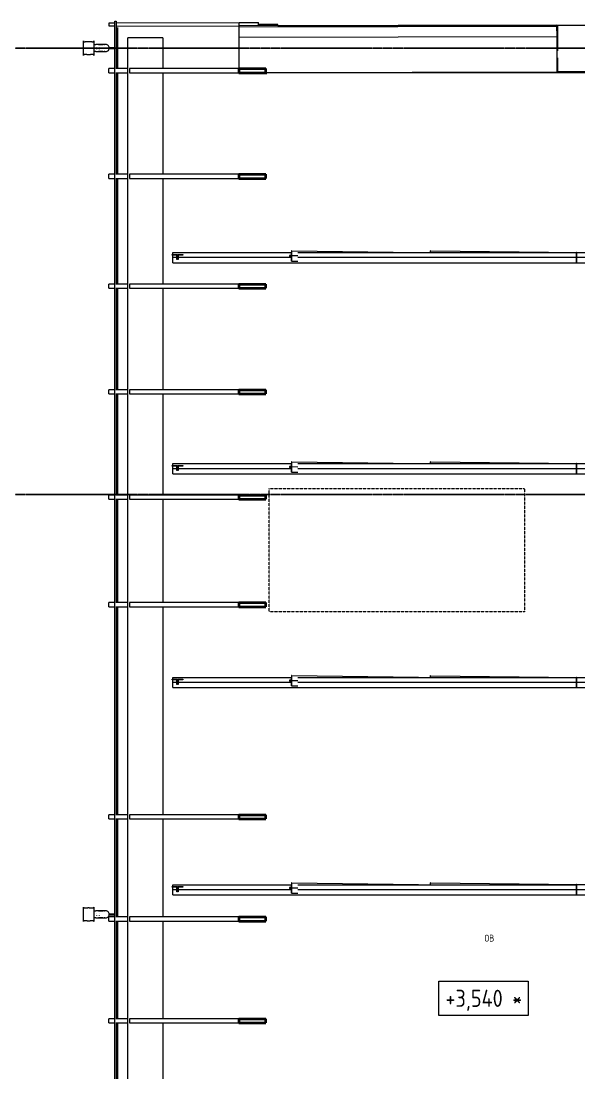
# Model space of a CAD drawing. Header units: millimetres. Extents: x -33838 to 476301, y -41806 to 120107.
# Drawn here: x 434233 to 442361, y 100754 to 116081 of the extents above; entities that cross this region are included whole.
import ezdxf

# ---------------------------------------------------------------- set-up
doc = ezdxf.new("R2010")
doc.units = ezdxf.units.MM
doc.linetypes.add('ADSK_Линия сетки', pattern=[25, 20, -2.5, 0, -2.5])
doc.linetypes.add('ADSK_Штриховая_ш3 п1_5', pattern=[4.5, 3, -1.5])
for name, color, linetype, lineweight in [('0_АР', 8, 'Continuous', 20), ('Аннотация', 7, 'Continuous', 9), ('Каркас', 7, 'Continuous', 18), ('Несущие колонны', 7, 'Continuous', 18)]:
    doc.layers.add(name, color=color, linetype=linetype, lineweight=lineweight)
doc.layers.add('Обобщенные модели', color=5, linetype='Continuous', lineweight=18, true_color=0x0000ff)
doc.styles.add('GOST Common_1', font='GOST Common_0.ttf', dxfattribs={"width": 0.9, "height": 200})
doc.styles.add('GOST Common_3', font='GOST Common_0.ttf', dxfattribs={"width": 0.9, "height": 100})

# ---------------------------------------------------------------- blocks, each defined once
blk = doc.blocks.new('Водосток - Тип 1 _карниз больше 490мм_-5200760-План чердака копия 2')
at = {"layer": 'Обобщенные модели'}
for p, q in [((19, 485), (125, 485)), ((125, 485), (231, 485)), ((125, 335), (19, 335)), ((231, 335), (125, 335)), ((75, 306), (75, 264)), ((75, 306), (75, 264)), ((75, 306), (75, 264)), ((175, 264), (175, 306)), ((175, 264), (175, 306)), ((175, 264), (175, 306)), ((120, 109), (120, 30)), ((130, 30), (130, 109))]:
    blk.add_line(p, q, dxfattribs=at)
at = {"layer": 'Обобщенные модели', "flags": 128}
for points in [[(75, 306), (75, 312), (75, 318), (75, 323), (75, 328), (75, 334), (75, 335)], [(175, 335), (175, 331), (175, 325), (175, 320), (175, 314), (175, 309), (175, 306)], [(75, 202), (75, 205), (75, 210), (75, 214), (75, 219), (75, 224), (75, 229), (75, 234), (75, 239), (75, 245), (75, 250), (75, 256), (75, 261), (75, 264)], [(75, 264), (75, 258), (75, 252), (75, 247), (75, 242), (75, 236), (75, 231), (75, 226), (75, 221), (75, 216), (75, 212), (75, 207), (75, 203), (75, 199), (75, 195), (75, 191), (75, 188), (75, 184), (75, 181), (75, 178), (75, 175), (75, 173), (75, 171), (75, 168), (75, 167), (75, 165), (75, 164), (75, 162), (75, 161), (75, 161), (75, 160), (75, 160), (75, 160)], [(75, 173), (75, 174), (75, 177), (75, 180), (75, 183)], [(175, 264), (175, 258), (175, 252), (175, 247), (175, 242), (175, 236), (175, 231), (175, 226), (175, 221), (175, 216), (175, 212), (175, 207), (175, 203), (175, 199), (175, 197)], [(175, 160), (175, 160), (175, 160), (175, 161), (175, 162), (175, 163), (175, 164), (175, 166), (175, 168), (175, 170), (175, 172), (175, 174), (175, 177), (175, 180), (175, 183), (175, 186), (175, 190), (175, 193), (175, 197), (175, 201), (175, 205), (175, 210), (175, 214), (175, 219), (175, 224), (175, 229), (175, 234), (175, 239), (175, 245), (175, 250), (175, 256), (175, 261), (175, 264)], [(175, 177), (175, 175), (175, 173)]]:
    blk.add_lwpolyline(points, dxfattribs=at)
at = {"layer": 'Обобщенные модели'}
for start, end in [(164.8376, 270), (270, 14.9145)]:
    blk.add_arc((125, 160), 52, start, end, dxfattribs=at)
for centre, start_param, end_param in [((125, 306), 4.421491, 4.479688), ((125, 306), 4.421491, 4.479688), ((125, 264), 4.421491, 4.479688), ((125, 264), 4.421491, 4.479688), ((125, 306), 4.94509, 5.003287), ((125, 306), 4.94509, 5.003287), ((125, 264), 4.94509, 5.003287), ((125, 264), 4.94509, 5.003287), ((125, 306), 5.952434, 6.021386), ((125, 306), 5.952434, 6.021386), ((125, 264), 5.950351, 6.021386), ((125, 264), 5.950351, 6.021386)]:
    blk.add_ellipse(centre, major_axis=(50, 0), ratio=0.309017, start_param=start_param, end_param=end_param, dxfattribs=at)
for points in [[(19, 335), (21, 335), (25, 336), (29, 339), (31, 342), (32, 345), (32, 347), (32, 349), (32, 352), (32, 354), (32, 356), (32, 359), (32, 361), (31, 364), (31, 367), (31, 370), (30, 373), (30, 376), (29, 379), (29, 382), (29, 386), (28, 390), (28, 396), (27, 405), (27, 415), (28, 424), (28, 430), (29, 434), (29, 438), (29, 441), (30, 444), (30, 447), (31, 450), (31, 453), (31, 456), (32, 459), (32, 461), (32, 464), (32, 466), (32, 468), (32, 471), (32, 473), (32, 475), (31, 478), (29, 481), (25, 484), (21, 485), (19, 485)], [(231, 485), (229, 485), (225, 484), (221, 481), (219, 478), (218, 475), (218, 473), (218, 471), (218, 468), (218, 466), (218, 464), (218, 461), (218, 459), (219, 456), (219, 453), (219, 450), (220, 447), (220, 444), (221, 441), (221, 438), (221, 434), (222, 430), (222, 424), (223, 415), (223, 405), (222, 396), (222, 390), (221, 386), (221, 382), (221, 379), (220, 376), (220, 373), (219, 370), (219, 367), (219, 364), (218, 361), (218, 359), (218, 356), (218, 354), (218, 352), (218, 349), (218, 347), (218, 345), (219, 342), (221, 339), (225, 336), (229, 335), (231, 335)]]:
    blk.add_open_spline(points, degree=3, knots=[-1, -1, -1, -1, -0.941176, -0.882353, -0.852941, -0.823529, -0.808824, -0.794118, -0.779412, -0.764706, -0.75, -0.735294, -0.720588, -0.705882, -0.691176, -0.676471, -0.661765, -0.647059, -0.632353, -0.617647, -0.602941, -0.588235, -0.558824, -0.529412, -0.470588, -0.441176, -0.411765, -0.397059, -0.382353, -0.367647, -0.352941, -0.338235, -0.323529, -0.308824, -0.294118, -0.279412, -0.264706, -0.25, -0.235294, -0.220588, -0.205882, -0.191176, -0.176471, -0.147059, -0.117647, -0.058824, 0, 0, 0, 0], dxfattribs=at)
blk = doc.blocks.new('Водосток - Тип 1 _карниз больше 490мм_-5200806-План чердака копия 2')
at = {"layer": 'Обобщенные модели'}
for p, q in [((19, 485), (125, 485)), ((125, 485), (231, 485)), ((125, 335), (19, 335)), ((231, 335), (125, 335)), ((75, 306), (75, 264)), ((75, 306), (75, 264)), ((75, 306), (75, 264)), ((175, 264), (175, 306)), ((175, 264), (175, 306)), ((175, 264), (175, 306)), ((120, 109), (120, 30)), ((130, 30), (130, 109))]:
    blk.add_line(p, q, dxfattribs=at)
at = {"layer": 'Обобщенные модели', "flags": 128}
for points in [[(75, 306), (75, 312), (75, 318), (75, 323), (75, 328), (75, 334), (75, 335)], [(175, 335), (175, 331), (175, 325), (175, 320), (175, 314), (175, 309), (175, 306)], [(75, 202), (75, 205), (75, 210), (75, 214), (75, 219), (75, 224), (75, 229), (75, 234), (75, 239), (75, 245), (75, 250), (75, 256), (75, 261), (75, 264)], [(75, 264), (75, 258), (75, 252), (75, 247), (75, 242), (75, 236), (75, 231), (75, 226), (75, 221), (75, 216), (75, 212), (75, 207), (75, 203), (75, 199), (75, 195), (75, 191), (75, 188), (75, 184), (75, 181), (75, 178), (75, 175), (75, 173), (75, 171), (75, 168), (75, 167), (75, 165), (75, 164), (75, 162), (75, 161), (75, 161), (75, 160), (75, 160), (75, 160)], [(75, 173), (75, 174), (75, 177), (75, 180), (75, 183)], [(175, 264), (175, 258), (175, 252), (175, 247), (175, 242), (175, 236), (175, 231), (175, 226), (175, 221), (175, 216), (175, 212), (175, 207), (175, 203), (175, 199), (175, 197)], [(175, 160), (175, 160), (175, 160), (175, 161), (175, 162), (175, 163), (175, 164), (175, 166), (175, 168), (175, 170), (175, 172), (175, 174), (175, 177), (175, 180), (175, 183), (175, 186), (175, 190), (175, 193), (175, 197), (175, 201), (175, 205), (175, 210), (175, 214), (175, 219), (175, 224), (175, 229), (175, 234), (175, 239), (175, 245), (175, 250), (175, 256), (175, 261), (175, 264)], [(175, 177), (175, 175), (175, 173)]]:
    blk.add_lwpolyline(points, dxfattribs=at)
at = {"layer": 'Обобщенные модели'}
for radius, start, end in [(52, 164.8376, 270), (52, 270, 14.9145), (50, 244.2857, 244.565)]:
    blk.add_arc((125, 160), radius, start, end, dxfattribs=at)
for centre, start_param, end_param in [((125, 306), 4.421491, 4.479688), ((125, 306), 4.421491, 4.479688), ((125, 264), 4.421491, 4.479688), ((125, 264), 4.421491, 4.479688), ((125, 306), 4.94509, 5.003287), ((125, 306), 4.94509, 5.003287), ((125, 264), 4.94509, 5.003287), ((125, 264), 4.94509, 5.003287), ((125, 306), 5.952434, 6.021386), ((125, 306), 5.952434, 6.021386), ((125, 264), 5.950351, 6.021386), ((125, 264), 5.950351, 6.021386)]:
    blk.add_ellipse(centre, major_axis=(50, 0), ratio=0.309017, start_param=start_param, end_param=end_param, dxfattribs=at)
for points in [[(19, 335), (21, 335), (25, 336), (29, 339), (31, 342), (32, 345), (32, 347), (32, 349), (32, 352), (32, 354), (32, 356), (32, 359), (32, 361), (31, 364), (31, 367), (31, 370), (30, 373), (30, 376), (29, 379), (29, 382), (29, 386), (28, 390), (28, 396), (27, 405), (27, 415), (28, 424), (28, 430), (29, 434), (29, 438), (29, 441), (30, 444), (30, 447), (31, 450), (31, 453), (31, 456), (32, 459), (32, 461), (32, 464), (32, 466), (32, 468), (32, 471), (32, 473), (32, 475), (31, 478), (29, 481), (25, 484), (21, 485), (19, 485)], [(231, 485), (229, 485), (225, 484), (221, 481), (219, 478), (218, 475), (218, 473), (218, 471), (218, 468), (218, 466), (218, 464), (218, 461), (218, 459), (219, 456), (219, 453), (219, 450), (220, 447), (220, 444), (221, 441), (221, 438), (221, 434), (222, 430), (222, 424), (223, 415), (223, 405), (222, 396), (222, 390), (221, 386), (221, 382), (221, 379), (220, 376), (220, 373), (219, 370), (219, 367), (219, 364), (218, 361), (218, 359), (218, 356), (218, 354), (218, 352), (218, 349), (218, 347), (218, 345), (219, 342), (221, 339), (225, 336), (229, 335), (231, 335)]]:
    blk.add_open_spline(points, degree=3, knots=[-1, -1, -1, -1, -0.941176, -0.882353, -0.852941, -0.823529, -0.808824, -0.794118, -0.779412, -0.764706, -0.75, -0.735294, -0.720588, -0.705882, -0.691176, -0.676471, -0.661765, -0.647059, -0.632353, -0.617647, -0.602941, -0.588235, -0.558824, -0.529412, -0.470588, -0.441176, -0.411765, -0.397059, -0.382353, -0.367647, -0.352941, -0.338235, -0.323529, -0.308824, -0.294118, -0.279412, -0.264706, -0.25, -0.235294, -0.220588, -0.205882, -0.191176, -0.176471, -0.147059, -0.117647, -0.058824, 0, 0, 0, 0], dxfattribs=at)
blk = doc.blocks.new('LL-Двойной уголок - 2L75X75X8-2260356-План чердака копия 2')
at = {"layer": 'Каркас'}
for p, q in [((24414, 40070), (24412, 40070)), ((24412, 40070), (24412, 40003)), ((24414, 39995), (24414, 40070)), ((24414, 40070), (26210, 40070)), ((26220, 40070), (30092, 40070)), ((24412, 39995), (24414, 39995)), ((24414, 39995), (24412, 39995)), ((24412, 39987), (24412, 39920)), ((24412, 39920), (24414, 39920)), ((26210, 39995), (24414, 39995)), ((24414, 39920), (24414, 39995)), ((26210, 39995), (24414, 39995)), ((24414, 39920), (30092, 39920)), ((30092, 39995), (26222, 39995)), ((30092, 39995), (26222, 39995)), ((30092, 39948), (30092, 39920))]:
    blk.add_line(p, q, dxfattribs=at)
blk = doc.blocks.new('LL-Двойной уголок - 2L75X75X8-2259724-План чердака копия 2')
at = {"layer": 'Каркас'}
for p, q in [((18528, 40041), (18528, 40070)), ((18528, 40070), (20257, 40070)), ((18528, 39995), (18528, 40033)), ((20351, 40070), (24408, 40070)), ((24411, 40070), (24408, 40070)), ((24408, 40070), (24408, 39995)), ((24411, 40003), (24411, 40070)), ((18586, 39995), (18528, 39995)), ((18528, 39920), (18528, 39995)), ((18586, 39995), (18528, 39995)), ((18528, 39920), (24408, 39920)), ((18602, 39995), (18594, 39995)), ((18602, 39995), (18594, 39995)), ((20256, 39995), (18610, 39995)), ((20256, 39995), (18610, 39995)), ((24408, 39995), (20350, 39995)), ((24408, 39995), (20350, 39995)), ((24408, 39995), (24412, 39995)), ((24408, 39995), (24408, 39920)), ((24412, 39995), (24408, 39995)), ((24408, 39920), (24411, 39920)), ((24411, 39920), (24411, 39987))]:
    blk.add_line(p, q, dxfattribs=at)
blk = doc.blocks.new('LL-Двойной уголок - 2L75X75X8-2357592-План чердака копия 2')
at = {"layer": 'Каркас'}
for p, q in [((22279, 40095), (22278, 40070)), ((22283, 40094), (22279, 40095)), ((22283, 40070), (22283, 40094)), ((22283, 40094), (24435, 40070))]:
    blk.add_line(p, q, dxfattribs=at)
blk = doc.blocks.new('Двойной уголок _ГОСТ 8509-93_-Колонна - LL 75x8x8-2260355-План чердака копия 2')
at = {"layer": 'Несущие колонны'}
for p, q in [((-79, 21.5), (-4, 21.5)), ((-79, 13.5), (-79, 21.5)), ((-12, 13.5), (-79, 13.5)), ((-12, -53.5), (-12, 13.5)), ((-4, 21.5), (-4, -53.5)), ((4, 21.5), (79, 21.5)), ((4, -53.5), (4, 21.5)), ((12, 13.5), (12, -53.5)), ((79, 13.5), (12, 13.5)), ((79, 21.5), (79, 13.5)), ((-4, -53.5), (-12, -53.5)), ((12, -53.5), (4, -53.5))]:
    blk.add_line(p, q, dxfattribs=at)
blk = doc.blocks.new('LL-Двойной уголок - 2L75X75X8-2357601-План чердака копия 2')
at = {"layer": 'Каркас'}
for p, q in [((20257, 40028), (20231, 40028)), ((20231, 40028), (20231, 40020)), ((20231, 40020), (20260, 40020)), ((20260, 40020), (20231, 40020)), ((20231, 40020), (20231, 40012)), ((20231, 40012), (20257, 40012)), ((20257, 40012), (20256, 39945)), ((20258, 40095), (20257, 40028)), ((20261, 40095), (20258, 40095)), ((20259, 39945), (20260, 40020)), ((20260, 40020), (20261, 40095)), ((20350, 40019), (20260, 40020)), ((20350, 40019), (20260, 40020)), ((20261, 40095), (22108, 40072)), ((20256, 39945), (20259, 39945)), ((20259, 39945), (20350, 39944))]:
    blk.add_line(p, q, dxfattribs=at)
blk = doc.blocks.new('LL-Двойной уголок - 2L75X75X8-V1-План чердака копия 2')
at = {"layer": 'Каркас'}
for p, q in [((24414, 36995), (24412, 36995)), ((24412, 36995), (24412, 36928)), ((24414, 36920), (24414, 36995)), ((24414, 36995), (26210, 36995)), ((26220, 36995), (30092, 36995)), ((30092, 36995), (30092, 36920)), ((24412, 36920), (24414, 36920)), ((24414, 36920), (24412, 36920)), ((24412, 36912), (24412, 36845)), ((24412, 36845), (24414, 36845)), ((26210, 36920), (24414, 36920)), ((24414, 36845), (24414, 36920)), ((26210, 36920), (24414, 36920)), ((24414, 36845), (30092, 36845)), ((30092, 36920), (26222, 36920)), ((30092, 36920), (26222, 36920)), ((30092, 36920), (30092, 36845))]:
    blk.add_line(p, q, dxfattribs=at)
blk = doc.blocks.new('LL-Двойной уголок - 2L75X75X8-V3-План чердака копия 2')
at = {"layer": 'Каркас'}
for p, q in [((18528, 33851), (18528, 33880)), ((18528, 33880), (20257, 33880)), ((20351, 33880), (24408, 33880)), ((24411, 33880), (24408, 33880)), ((24408, 33880), (24408, 33805)), ((24411, 33813), (24411, 33880)), ((18528, 33805), (18528, 33843)), ((18586, 33805), (18528, 33805)), ((18528, 33730), (18528, 33805)), ((18586, 33805), (18528, 33805)), ((18528, 33730), (24408, 33730)), ((18602, 33805), (18594, 33805)), ((18602, 33805), (18594, 33805)), ((20256, 33805), (18610, 33805)), ((20256, 33805), (18610, 33805)), ((24408, 33805), (20350, 33805)), ((24408, 33805), (20350, 33805)), ((24408, 33805), (24412, 33805)), ((24408, 33805), (24408, 33730)), ((24412, 33805), (24408, 33805)), ((24408, 33730), (24411, 33730)), ((24411, 33730), (24411, 33797))]:
    blk.add_line(p, q, dxfattribs=at)
blk = doc.blocks.new('LL-Двойной уголок - 2L75X75X8-V5-План чердака копия 2')
at = {"layer": 'Каркас'}
for p, q in [((18528, 30831), (18528, 30859)), ((18528, 30859), (20257, 30859)), ((18528, 30784), (18528, 30823)), ((20351, 30859), (24408, 30859)), ((24411, 30859), (24408, 30859)), ((24408, 30859), (24408, 30784)), ((24411, 30792), (24411, 30859)), ((18586, 30784), (18528, 30784)), ((18528, 30709), (18528, 30784)), ((18586, 30784), (18528, 30784)), ((18528, 30709), (24408, 30709)), ((18602, 30784), (18594, 30784)), ((18602, 30784), (18594, 30784)), ((20256, 30784), (18610, 30784)), ((20256, 30784), (18610, 30784)), ((24408, 30784), (20350, 30784)), ((24408, 30784), (20350, 30784)), ((24408, 30784), (24412, 30784)), ((24408, 30784), (24408, 30709)), ((24412, 30784), (24408, 30784)), ((24408, 30709), (24411, 30709)), ((24411, 30709), (24411, 30776))]:
    blk.add_line(p, q, dxfattribs=at)
blk = doc.blocks.new('Высотные отметки - Рамка-12095-План чердака копия 2')
at = {"layer": 'Аннотация'}
for p, q in [((-6.5, 0), (-6.5, 5)), ((-6.5, 5), (6.5, 5)), ((6.5, 5), (6.5, 0)), ((6.5, 0), (-6.5, 0))]:
    blk.add_line(p, q, dxfattribs=at)

msp = doc.modelspace()

# ---------------------------------------------------------------- linework, layer by layer
at = {"linetype": 'ADSK_Линия сетки'}
for p, q in [((407800.22514, 115683.45535), (473919.80656, 115683.45535)), ((407800.22514, 109183.45535), (473919.80656, 109183.45535))]:
    msp.add_line(p, q, dxfattribs=at)
at = {"layer": '0_АР'}
for p, q in [((435517.40738, 116055.66743), (435597.35054, 116055.83838)), ((435517.5143, 116005.66755), (435517.40738, 116055.66743)), ((435597.35054, 93420.9803), (435597.35054, 116080.85982)), ((435597.35054, 116080.85982), (435617.35054, 116080.85982)), ((435617.35054, 116080.85982), (435617.35054, 115387.33356)), ((435617.35054, 116055.88115), (437411.30742, 116059.71727)), ((437974.62263, 116011.92168), (446630.53706, 116030.43113)), ((435597.35054, 116005.83826), (435517.5143, 116005.66755)), ((435617.35054, 116005.88103), (437411.28604, 116009.71711)), ((435637.35054, 115985.92375), (435637.35054, 115387.33356)), ((442041.0207, 115999.6171), (437411.28604, 115989.71706)), ((442040.97793, 116019.61705), (442555.0554, 116020.71633)), ((442041.0207, 115999.6171), (442041.0207, 115999.6171)), ((442046.75116, 116019.62939), (442047.11468, 115849.62978)), ((435819.46939, 115836.31285), (435787.35054, 115836.24416)), ((435787.35054, 93016.90653), (435787.35054, 115836.24416)), ((436297.35054, 115837.33473), (435819.46939, 115836.31285)), ((436297.35054, 115837.33473), (436297.35054, 115387.33356)), ((442041.34145, 115849.61744), (437411.28604, 115839.71672)), ((437411.28604, 115329.71555), (437411.28604, 115839.71672)), ((442042.43201, 115339.6186), (442041.34145, 115849.61744)), ((442047.11468, 115849.62978), (442047.55304, 115644.63025)), ((442047.76688, 115544.63048), (442048.20524, 115339.63095)), ((435510.36047, 115327.33356), (435510.36047, 115387.33356)), ((435597.35054, 115387.33356), (435510.36047, 115387.33356)), ((435510.36047, 115327.33356), (435597.35054, 115327.33356)), ((435787.35054, 115387.33356), (435613.19387, 115387.33356)), ((435613.19387, 115327.33356), (435787.35054, 115327.33356)), ((435617.35054, 115327.33356), (435617.35054, 113847.33356)), ((435637.35054, 115327.33356), (435637.35054, 113847.33356)), ((435811.7264, 115387.33356), (435811.7264, 115327.33356)), ((437405.44193, 115387.33356), (435811.7264, 115387.33356)), ((435811.7264, 115327.33356), (437405.44193, 115327.33356)), ((436297.35054, 115327.33356), (436297.35054, 113847.33356)), ((437411.28604, 115329.71555), (437417.50101, 115329.72884)), ((437417.50101, 115329.72884), (437812.15945, 115330.57277)), ((437417.50101, 115329.72884), (437812.15945, 115330.57277)), ((437812.15945, 115330.57277), (442042.43201, 115339.6186)), ((446848.40853, 115327.33356), (437812.15945, 115327.33356)), ((442556.50948, 115340.71789), (442048.20524, 115339.63095)), ((435510.36047, 113787.33356), (435510.36047, 113847.33356)), ((435597.35054, 113847.33356), (435510.36047, 113847.33356)), ((435510.36047, 113787.33356), (435597.35054, 113787.33356)), ((435787.35054, 113847.33356), (435613.19387, 113847.33356)), ((435613.19387, 113787.33356), (435787.35054, 113787.33356)), ((435617.35054, 113787.33356), (435617.35054, 112247.33356)), ((435637.35054, 113787.33356), (435637.35054, 112247.33356)), ((435811.7264, 113847.33356), (435811.7264, 113787.33356)), ((437405.44193, 113847.33356), (435811.7264, 113847.33356)), ((435811.7264, 113787.33356), (437405.44193, 113787.33356)), ((436297.35054, 113787.33356), (436297.35054, 112247.33356)), ((435510.36047, 112187.33356), (435510.36047, 112247.33356)), ((435597.35054, 112247.33356), (435510.36047, 112247.33356)), ((435787.35054, 112247.33356), (435613.19387, 112247.33356)), ((435811.7264, 112247.33356), (435811.7264, 112187.33356)), ((437405.44193, 112247.33356), (435811.7264, 112247.33356)), ((435510.36047, 112187.33356), (435597.35054, 112187.33356)), ((435613.19387, 112187.33356), (435787.35054, 112187.33356)), ((435617.35054, 112187.33356), (435617.35054, 110707.33356)), ((435637.35054, 112187.33356), (435637.35054, 110707.33356)), ((435811.7264, 112187.33356), (437405.44193, 112187.33356)), ((436297.35054, 112187.33356), (436297.35054, 110707.33356)), ((435510.36047, 110647.33356), (435510.36047, 110707.33356)), ((435597.35054, 110707.33356), (435510.36047, 110707.33356)), ((435787.35054, 110707.33356), (435613.19387, 110707.33356)), ((435811.7264, 110707.33356), (435811.7264, 110647.33356)), ((437405.44193, 110707.33356), (435811.7264, 110707.33356)), ((435510.36047, 110647.33356), (435597.35054, 110647.33356)), ((435613.19387, 110647.33356), (435787.35054, 110647.33356)), ((435617.35054, 110647.33356), (435617.35054, 109172.33356)), ((435637.35054, 110647.33356), (435637.35054, 109172.33356)), ((435811.7264, 110647.33356), (437405.44193, 110647.33356)), ((436297.35054, 110647.33356), (436297.35054, 109172.33356)), ((435510.36047, 109112.33356), (435510.36047, 109172.33356)), ((435597.35054, 109172.33356), (435510.36047, 109172.33356)), ((435787.35054, 109172.33356), (435613.19387, 109172.33356)), ((435811.7264, 109172.33356), (435811.7264, 109112.33356)), ((437405.44193, 109172.33356), (435811.7264, 109172.33356)), ((435510.36047, 109112.33356), (435597.35054, 109112.33356)), ((435613.19387, 109112.33356), (435787.35054, 109112.33356)), ((435617.35054, 109112.33356), (435617.35054, 107607.33356)), ((435637.35054, 109112.33356), (435637.35054, 107607.33356)), ((435811.7264, 109112.33356), (437405.44193, 109112.33356)), ((436297.35054, 109112.33356), (436297.35054, 107607.33356)), ((435510.36047, 107547.33356), (435510.36047, 107607.33356)), ((435597.35054, 107607.33356), (435510.36047, 107607.33356)), ((435787.35054, 107607.33356), (435613.19387, 107607.33356)), ((435811.7264, 107607.33356), (435811.7264, 107547.33356)), ((437405.44193, 107607.33356), (435811.7264, 107607.33356)), ((435510.36047, 107547.33356), (435597.35054, 107547.33356)), ((435613.19387, 107547.33356), (435787.35054, 107547.33356)), ((435617.35054, 107547.33356), (435617.35054, 104517.33356)), ((435637.35054, 107547.33356), (435637.35054, 104517.33356)), ((435811.7264, 107547.33356), (437405.44193, 107547.33356)), ((436297.35054, 107547.33356), (436297.35054, 104517.33356)), ((435510.36047, 104457.33356), (435510.36047, 104517.33356)), ((435597.35054, 104517.33356), (435510.36047, 104517.33356)), ((435510.36047, 104457.33356), (435597.35054, 104457.33356)), ((435787.35054, 104517.33356), (435613.19387, 104517.33356)), ((435613.19387, 104457.33356), (435787.35054, 104457.33356)), ((435617.35054, 104457.33356), (435617.35054, 103027.33356)), ((435637.35054, 104457.33356), (435637.35054, 103027.33356)), ((435811.7264, 104517.33356), (435811.7264, 104457.33356)), ((437405.44193, 104517.33356), (435811.7264, 104517.33356)), ((435811.7264, 104457.33356), (437405.44193, 104457.33356)), ((436297.35054, 104457.33356), (436297.35054, 103027.33356)), ((435510.36047, 102967.33356), (435510.36047, 103027.33356)), ((435597.35054, 103027.33356), (435510.36047, 103027.33356)), ((435787.35054, 103027.33356), (435613.19387, 103027.33356)), ((435811.7264, 103027.33356), (435811.7264, 102967.33356)), ((437405.44193, 103027.33356), (435811.7264, 103027.33356)), ((435510.36047, 102967.33356), (435597.35054, 102967.33356)), ((435613.19387, 102967.33356), (435787.35054, 102967.33356)), ((435617.35054, 102967.33356), (435617.35054, 101542.33356)), ((435637.35054, 102967.33356), (435637.35054, 101542.33356)), ((435811.7264, 102967.33356), (437405.44193, 102967.33356)), ((436297.35054, 102967.33356), (436297.35054, 101542.33356)), ((435510.36047, 101482.33356), (435510.36047, 101542.33356)), ((435597.35054, 101542.33356), (435510.36047, 101542.33356)), ((435510.36047, 101482.33356), (435597.35054, 101482.33356)), ((435787.35054, 101542.33356), (435613.19387, 101542.33356)), ((435613.19387, 101482.33356), (435787.35054, 101482.33356)), ((435617.35054, 101482.33356), (435617.35054, 100002.33356)), ((435637.35054, 101482.33356), (435637.35054, 100002.33356)), ((435811.7264, 101542.33356), (435811.7264, 101482.33356)), ((437405.44193, 101542.33356), (435811.7264, 101542.33356)), ((435811.7264, 101482.33356), (437405.44193, 101482.33356)), ((436297.35054, 101482.33356), (436297.35054, 100002.33356))]:
    msp.add_line(p, q, dxfattribs=at)
at = {"layer": '0_АР', "lineweight": 9}
for p, q in [((437411.30742, 116059.71727), (437692.91264, 116060.31944)), ((437411.41434, 116009.71738), (437411.30742, 116059.71727)), ((437693.01955, 116010.31956), (437692.91264, 116060.31944)), ((437974.582, 116030.92168), (437692.97679, 116030.31951)), ((437974.62476, 116010.92173), (437974.582, 116030.92168)), ((437411.28604, 115839.71672), (437411.28604, 116009.71711)), ((442040.97793, 116019.61705), (437411.41434, 116009.71738)), ((442041.34145, 115849.61744), (442040.97793, 116019.61705))]:
    msp.add_line(p, q, dxfattribs=at)
at = {"layer": '0_АР', "lineweight": 40}
for p, q in [((437405.44193, 115387.33356), (437405.44193, 115327.33356)), ((437405.44193, 115387.33356), (437800.10036, 115387.33356)), ((437405.44193, 115327.33356), (437800.10036, 115327.33356)), ((437417.50101, 115329.72884), (437417.50101, 115327.33356)), ((437417.50101, 115327.33356), (437812.15945, 115327.33356)), ((437800.10036, 115327.33356), (437800.10036, 115387.33356)), ((437812.15945, 115327.33356), (437812.15945, 115330.57277)), ((437405.44193, 113847.33356), (437405.44193, 113787.33356)), ((437405.44193, 113847.33356), (437800.10036, 113847.33356)), ((437405.44193, 113787.33356), (437800.10036, 113787.33356)), ((437800.10036, 113787.33356), (437800.10036, 113847.33356)), ((437405.44193, 112247.33356), (437405.44193, 112187.33356)), ((437405.44193, 112247.33356), (437800.10036, 112247.33356)), ((437800.10036, 112187.33356), (437800.10036, 112247.33356)), ((437405.44193, 112187.33356), (437800.10036, 112187.33356)), ((437405.44193, 110707.33356), (437405.44193, 110647.33356)), ((437405.44193, 110707.33356), (437800.10036, 110707.33356)), ((437800.10036, 110647.33356), (437800.10036, 110707.33356)), ((437405.44193, 110647.33356), (437800.10036, 110647.33356)), ((437405.44193, 109172.33356), (437405.44193, 109112.33356)), ((437405.44193, 109172.33356), (437800.10036, 109172.33356)), ((437800.10036, 109112.33356), (437800.10036, 109172.33356)), ((437405.44193, 109112.33356), (437800.10036, 109112.33356)), ((437405.44193, 107607.33356), (437405.44193, 107547.33356)), ((437405.44193, 107607.33356), (437800.10036, 107607.33356)), ((437800.10036, 107547.33356), (437800.10036, 107607.33356)), ((437405.44193, 107547.33356), (437800.10036, 107547.33356)), ((437405.44193, 104517.33356), (437405.44193, 104457.33356)), ((437405.44193, 104517.33356), (437800.10036, 104517.33356)), ((437405.44193, 104457.33356), (437800.10036, 104457.33356)), ((437800.10036, 104457.33356), (437800.10036, 104517.33356)), ((437405.44193, 103027.33356), (437405.44193, 102967.33356)), ((437405.44193, 103027.33356), (437800.10036, 103027.33356)), ((437800.10036, 102967.33356), (437800.10036, 103027.33356)), ((437405.44193, 102967.33356), (437800.10036, 102967.33356)), ((437405.44193, 101542.33356), (437405.44193, 101482.33356)), ((437405.44193, 101542.33356), (437800.10036, 101542.33356)), ((437405.44193, 101482.33356), (437800.10036, 101482.33356)), ((437800.10036, 101482.33356), (437800.10036, 101542.33356))]:
    msp.add_line(p, q, dxfattribs=at)
at = {"layer": '0_АР', "linetype": 'ADSK_Штриховая_ш3 п1_5'}
for p, q in [((437847.10398, 109271.35667), (441567.10398, 109271.35667)), ((437847.10398, 107471.35667), (437847.10398, 109271.35667)), ((441567.10398, 109271.35667), (441567.10398, 107471.35667)), ((441567.10398, 107471.35667), (437847.10398, 107471.35667))]:
    msp.add_line(p, q, dxfattribs=at)

# ---------------------------------------------------------------- block references
at = {"layer": '0_АР', "rotation": 89.99999999999991}
for name, p in [('Водосток - Тип 1 _карниз больше 490мм_-5200760-План чердака копия 2', (435627.35054, 115561.98672)), ('Водосток - Тип 1 _карниз больше 490мм_-5200806-План чердака копия 2', (435627.35054, 102939.93798))]:
    msp.add_blockref(name, p, dxfattribs=at)
at = {"layer": '0_АР'}
for name, p in [('Двойной уголок _ГОСТ 8509-93_-Колонна - LL 75x8x8-2260355-План чердака копия 2', (436512.61027, 112658.2459)), ('LL-Двойной уголок - 2L75X75X8-2259724-План чердака копия 2', (417914.95368, 72638.45535)), ('LL-Двойной уголок - 2L75X75X8-2357601-План чердака копия 2', (417914.95368, 72638.45535)), ('LL-Двойной уголок - 2L75X75X8-2357592-План чердака копия 2', (417914.95368, 72638.45535)), ('LL-Двойной уголок - 2L75X75X8-2260356-План чердака копия 2', (417914.95368, 72638.45535)), ('Двойной уголок _ГОСТ 8509-93_-Колонна - LL 75x8x8-2260355-План чердака копия 2', (436512.61027, 109583.2459)), ('LL-Двойной уголок - 2L75X75X8-2259724-План чердака копия 2', (417914.95368, 69563.45535)), ('LL-Двойной уголок - 2L75X75X8-2357601-План чердака копия 2', (417914.95368, 69563.45535)), ('LL-Двойной уголок - 2L75X75X8-2357592-План чердака копия 2', (417914.95368, 69563.45535)), ('LL-Двойной уголок - 2L75X75X8-V1-План чердака копия 2', (417914.95368, 72638.45535)), ('LL-Двойной уголок - 2L75X75X8-2357601-План чердака копия 2', (417914.95368, 66448.45535)), ('LL-Двойной уголок - 2L75X75X8-2357592-План чердака копия 2', (417914.95368, 66448.45535)), ('Двойной уголок _ГОСТ 8509-93_-Колонна - LL 75x8x8-2260355-План чердака копия 2', (436512.61027, 106468.2459)), ('LL-Двойной уголок - 2L75X75X8-V3-План чердака копия 2', (417914.95368, 72638.45535)), ('LL-Двойной уголок - 2L75X75X8-V1-План чердака копия 2', (417914.95368, 69523.45535)), ('Двойной уголок _ГОСТ 8509-93_-Колонна - LL 75x8x8-2260355-План чердака копия 2', (436512.61027, 103447.79346)), ('LL-Двойной уголок - 2L75X75X8-V5-План чердака копия 2', (417914.95368, 72638.45535)), ('LL-Двойной уголок - 2L75X75X8-2357601-План чердака копия 2', (417914.95368, 63428.00292)), ('LL-Двойной уголок - 2L75X75X8-2357592-План чердака копия 2', (417914.95368, 63428.00292)), ('LL-Двойной уголок - 2L75X75X8-V1-План чердака копия 2', (417914.95368, 66503.00292))]:
    msp.add_blockref(name, p, dxfattribs=at)
at = {"layer": '0_АР', "xscale": 99.99999999999993, "yscale": 99.99999999999993, "zscale": 99.99999999999993}
msp.add_blockref('Высотные отметки - Рамка-12095-План чердака копия 2', (440971.34558, 101590.0717), dxfattribs=at)

# ---------------------------------------------------------------- texts
at = {"layer": '0_АР', "lineweight": 9, "insert": (440984.76689, 102768.06266), "char_height": 100, "width": 156.348, "attachment_point": 1, "line_spacing_factor": 1.022766, "style": 'GOST Common_3'}
msp.add_mtext('\\pt360,720,1080,1440,1800,2160,2520,2880,3240,3600,3960,4320,4680,5040,5400,5760,6120,6480,6840,7200,7560,7920,8280,8640,9000,9360,9720,10080,10440,10800,11160,11520;ОВ', dxfattribs=at)
at = {"layer": '0_АР', "lineweight": 20, "insert": (440415.70094, 101966.77877), "char_height": 250, "width": 1333.5471418, "attachment_point": 1, "line_spacing_factor": 1.022761, "style": 'GOST Common_1'}
msp.add_mtext('+3,540 *', dxfattribs=at)

doc.saveas('drawing.dxf')
